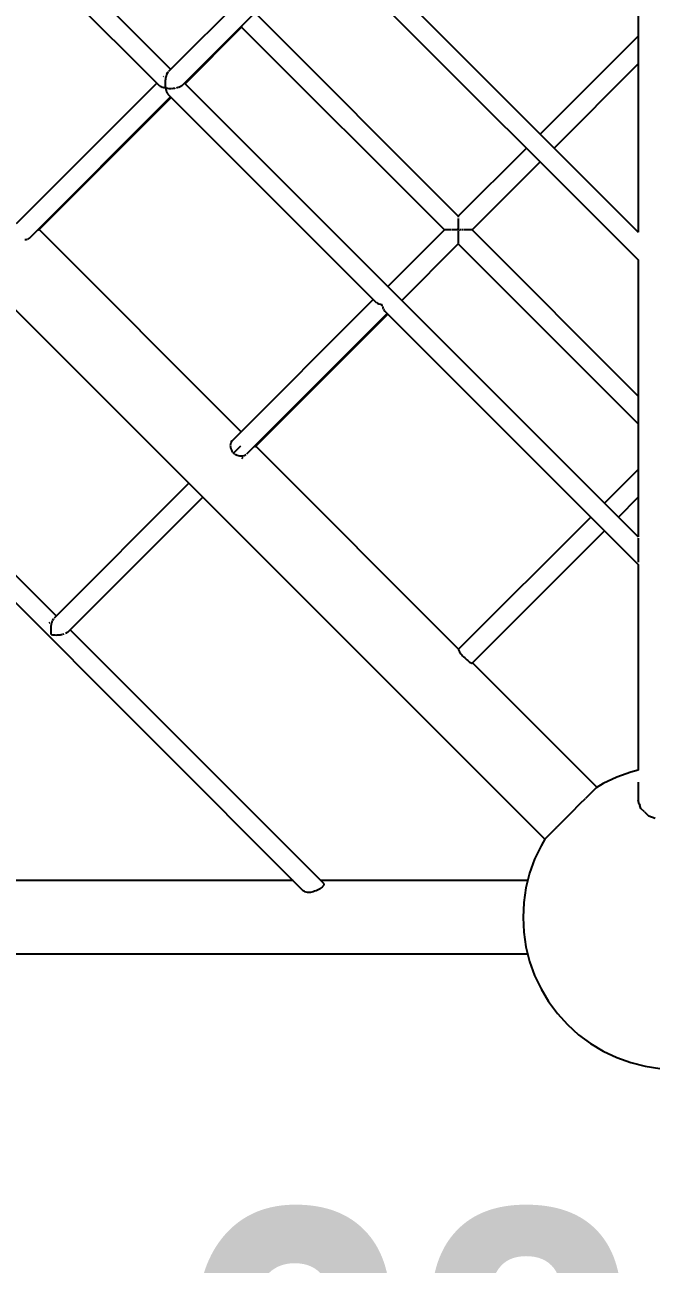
# Model space of a CAD drawing. Header units: millimetres. Extents: x -4086 to 3652, y -3941 to 3614.
# Drawn here: x -296 to 218, y -1878 to -869 of the extents above; entities that cross this region are included whole.
import ezdxf

# ---------------------------------------------------------------- set-up
doc = ezdxf.new("R2010")
doc.units = ezdxf.units.MM
doc.layers.add('DIKOM_ОБЪЕКТ', color=7, linetype='Continuous')
doc.layers.add('DIKOM_РАЗМЕР_ОБЪЕКТА', color=7, linetype='Continuous')
doc.styles.add('style1', font='arialbd.ttf', dxfattribs={"width": 0.8})
doc.dimstyles.new('1-50', dxfattribs={"dimtxt": 300, "dimasz": 200, "dimexe": 100, "dimexo": 0, "dimgap": 100, "dimtad": 1, "dimtxsty": 'style1', "dimcen": 200, "dimclrd": 7, "dimclre": 7, "dimclrt": 7, "dimadec": 1, "dimazin": 2, "dimtfac": 1, "dimtmove": 0, "dimatfit": 2, "dimfxl": 0, "dimlwd": 25, "dimlwe": 18, "dimarcsym": 0})

# ---------------------------------------------------------------- blocks, each defined once
blk = doc.blocks.new('*D3')
at = {"layer": 'Defpoints', "color": 0, "transparency": 16777216}
for p in [(2152.7, -1583.7), (-1685.1, -1589.6), (2152.7, -2240)]:
    blk.add_point(p, dxfattribs=at)
at = {"layer": 'DIKOM_РАЗМЕР_ОБЪЕКТА', "color": 7, "lineweight": 18, "transparency": 16777216}
for p, q in [((2152.7, -1583.7), (2152.7, -2340)), ((-1685.1, -1589.6), (-1685.1, -2340))]:
    blk.add_line(p, q, dxfattribs=at)
at = {"layer": 'DIKOM_РАЗМЕР_ОБЪЕКТА', "color": 7, "lineweight": 25, "transparency": 16777216}
blk.add_line((-1485.1, -2240), (1952.7, -2240), dxfattribs=at)
at = {"layer": 'DIKOM_РАЗМЕР_ОБЪЕКТА', "color": 7, "transparency": 16777216}
for points in [[(-1485.1, -2206.7), (-1485.1, -2273.3), (-1685.1, -2240)], [(1952.7, -2206.7), (1952.7, -2273.3), (2152.7, -2240)]]:
    blk.add_solid(points, dxfattribs=at)
at = {"layer": 'DIKOM_РАЗМЕР_ОБЪЕКТА', "color": 7, "transparency": 16777216, "insert": (206.3, -1986.7), "char_height": 300, "attachment_point": 5, "style": 'style1'}
blk.add_mtext('3850', dxfattribs=at)

msp = doc.modelspace()

# ---------------------------------------------------------------- linework, layer by layer
at = {"layer": 'DIKOM_ОБЪЕКТ', "color": 7, "linetype": 'Continuous'}
for p, q in [((127.928, -1532.051), (-1498.084, 94.03)), ((-341.796, -739.913), (-176.792, -904.924)), ((-353.075, -751.194), (-188.071, -916.205)), ((-353.075, -751.194), (-188.071, -916.205)), ((-178.302, -906.434), (-63.992, -792.096)), ((-41.464, -792.063), (203.994, -1037.533)), ((203.995, -793.589), (203.994, -1037.533)), ((-167.672, -918.302), (-52.743, -803.345)), ((-52.744, -803.345), (203.994, -1060.094)), ((-52.744, -803.345), (203.994, -1060.094)), ((-107.761, -859.271), (57.453, -1024.492)), ((-165.105, -916.612), (-119.041, -870.551)), ((-119.042, -869.66), (-119.042, -869.867)), ((-119.042, -870.086), (-119.042, -870.314)), ((-119.042, -870.551), (46.172, -1035.772)), ((-119.042, -870.551), (46.172, -1035.772)), ((124.206, -957.741), (203.995, -877.955)), ((124.206, -957.741), (203.995, -877.955)), ((-180.371, -908.504), (-180.563, -908.696)), ((-180.164, -908.297), (-180.371, -908.504)), ((-179.612, -907.745), (-180.164, -908.297)), ((-179.859, -908.601), (-179.999, -908.876)), ((-179.675, -908.239), (-179.859, -908.601)), ((-179.492, -907.875), (-179.675, -908.239)), ((-179.331, -907.645), (-179.487, -907.869)), ((-179.126, -907.349), (-179.331, -907.645)), ((-178.919, -907.052), (-179.126, -907.349)), ((-178.339, -906.471), (-178.515, -906.648)), ((135.486, -969.021), (203.995, -900.515)), ((-302.338, -1030.5), (-188.071, -916.205)), ((-188.071, -916.206), (-186.278, -917.998)), ((-188.071, -916.206), (-186.278, -917.998)), ((-186.083, -918.16), (-186.278, -917.999)), ((-185.562, -918.59), (-186.035, -918.2)), ((-185.307, -918.741), (-185.556, -918.595)), ((-184.645, -919.133), (-185.245, -918.778)), ((-182.623, -910.757), (-182.852, -910.986)), ((-181.322, -915.808), (-181.312, -916.357)), ((-181.299, -915.382), (-181.319, -915.798)), ((-181.312, -916.357), (-181.301, -916.925)), ((-181.301, -916.925), (-181.294, -917.342)), ((-181.272, -914.819), (-181.299, -915.382)), ((-181.295, -917.353), (-181.25, -917.889)), ((-181.246, -914.272), (-181.272, -914.819)), ((-181.25, -917.889), (-181.203, -918.451)), ((-181.197, -913.857), (-181.244, -914.262)), ((-181.203, -918.451), (-181.168, -918.861)), ((-181.134, -913.314), (-181.197, -913.857)), ((-181.072, -912.781), (-181.134, -913.314)), ((-180.995, -912.386), (-181.069, -912.77)), ((-180.898, -911.871), (-180.995, -912.386)), ((-180.801, -911.363), (-180.898, -911.871)), ((-180.702, -910.998), (-180.799, -911.354)), ((-180.572, -910.526), (-180.702, -910.998)), ((-180.443, -910.055), (-180.572, -910.526)), ((-180.32, -909.728), (-180.44, -910.046)), ((-180.161, -909.305), (-180.32, -909.728)), ((-180.003, -908.884), (-180.161, -909.305)), ((-168.269, -918.717), (-168.488, -918.869)), ((-167.67, -918.3), (-168.198, -918.667)), ((-165.543, -916.173), (203.993, -1285.725)), ((-290.324, -1040.984), (-176.822, -927.454)), ((-284, -1035.502), (-176.385, -927.892)), ((-184.343, -919.266), (-184.637, -919.138)), ((-183.553, -919.61), (-184.266, -919.3)), ((-183.209, -919.724), (-183.543, -919.616)), ((-182.31, -920.011), (-183.12, -919.752)), ((-181.931, -920.101), (-182.296, -920.02)), ((-180.942, -920.324), (-181.833, -920.124)), ((-181.172, -918.873), (-181.091, -919.384)), ((-181.091, -919.385), (-181.004, -919.928)), ((-181.004, -919.928), (-180.941, -920.323)), ((-180.942, -920.324), (-180.833, -920.807)), ((-180.548, -920.386), (-180.941, -920.323)), ((-180.834, -920.807), (-180.719, -921.314)), ((-180.719, -921.314), (-180.638, -921.679)), ((-180.629, -921.691), (-180.489, -922.127)), ((-180.489, -922.127), (-180.341, -922.593)), ((-179.492, -920.554), (-180.43, -920.404)), ((-180.341, -922.593), (-180.234, -922.925)), ((-180.228, -922.936), (-180.063, -923.316)), ((-180.063, -923.316), (-179.883, -923.728)), ((-179.883, -923.728), (-179.756, -924.019)), ((-179.751, -924.027), (-179.562, -924.346)), ((-179.562, -924.346), (-179.358, -924.693)), ((-179.072, -920.585), (-179.479, -920.55)), ((-179.358, -924.693), (-179.213, -924.938)), ((-179.208, -924.944), (-179.001, -925.194)), ((-179.001, -925.194), (-178.775, -925.468)), ((-177.971, -920.678), (-178.951, -920.595)), ((-178.775, -925.468), (-178.617, -925.661)), ((-178.617, -925.661), (-176.822, -927.454)), ((-178.617, -925.661), (-176.822, -927.454)), ((-177.547, -920.683), (-177.961, -920.675)), ((-176.427, -920.703), (-177.421, -920.685)), ((-176.822, -927.454), (-10.026, -1094.258)), ((-176.822, -927.454), (-10.026, -1094.258)), ((-176.006, -920.681), (-176.416, -920.702)), ((-174.891, -920.627), (-175.879, -920.675)), ((-174.483, -920.578), (-174.882, -920.625)), ((-173.4, -920.452), (-174.356, -920.564)), ((-173.012, -920.378), (-173.389, -920.45)), ((-171.625, -920.085), (-171.973, -920.18)), ((-170.674, -919.824), (-171.512, -920.054)), ((-170.355, -919.704), (-170.666, -919.821)), ((-169.503, -919.384), (-170.252, -919.666)), ((-169.227, -919.244), (-169.495, -919.38)), ((-168.495, -918.873), (-169.137, -919.198)), ((-168.425, -919.055), (-168.62, -919.25)), ((57.453, -1024.492), (112.925, -969.021)), ((57.453, -1024.492), (112.925, -969.021)), ((-290.324, -1040.984), (-228.783, -979.428)), ((68.733, -1035.773), (124.205, -980.302)), ((57.453, -1024.657), (57.453, -1024.916)), ((57.453, -1025.056), (57.453, -1025.484)), ((57.453, -1026.559), (57.453, -1027.29)), ((57.453, -1027.29), (57.453, -1027.502)), ((57.453, -1027.629), (57.453, -1028.489)), ((57.453, -1028.489), (57.453, -1028.738)), ((57.453, -1028.881), (57.453, -1029.851)), ((-284.822, -1035.48), (-284.567, -1035.568)), ((-284.566, -1035.569), (-284.223, -1035.599)), ((-284.222, -1035.599), (-284, -1035.502)), ((-284, -1035.502), (-119.418, -1200.091)), ((-119.418, -1200.091), (-284, -1035.502)), ((0.11, -1081.833), (46.172, -1035.772)), ((0.11, -1081.833), (46.172, -1035.772)), ((46.673, -1035.772), (46.374, -1035.772)), ((47.289, -1035.772), (46.798, -1035.772)), ((48.132, -1035.772), (47.46, -1035.772)), ((49.183, -1035.772), (48.345, -1035.772)), ((50.419, -1035.772), (49.433, -1035.772)), ((51.812, -1035.772), (50.701, -1035.772)), ((53.331, -1035.772), (52.118, -1035.772)), ((54.941, -1035.772), (53.655, -1035.772)), ((56.608, -1035.772), (55.276, -1035.772)), ((56.778, -1035.604), (56.609, -1035.772)), ((57.452, -1034.93), (56.778, -1035.604)), ((57.142, -1035.408), (57.5, -1036.326)), ((57.452, -1033.43), (57.453, -1034.595)), ((57.452, -1036.781), (57.452, -1037.95)), ((57.452, -1037.95), (57.452, -1038.282)), ((57.452, -1038.442), (57.452, -1039.573)), ((57.452, -1039.573), (57.452, -1039.893)), ((57.453, -1029.851), (57.453, -1030.132)), ((57.453, -1030.286), (57.453, -1031.345)), ((57.453, -1031.345), (57.453, -1031.65)), ((57.453, -1031.813), (57.453, -1032.938)), ((57.453, -1032.938), (57.453, -1033.262)), ((57.453, -1034.595), (57.453, -1034.929)), ((58.296, -1035.771), (57.538, -1035.014)), ((58.15, -1035.917), (57.621, -1036.447)), ((59.962, -1035.772), (58.628, -1035.772)), ((61.573, -1035.772), (60.283, -1035.772)), ((63.092, -1035.772), (61.875, -1035.772)), ((64.485, -1035.772), (63.369, -1035.772)), ((65.722, -1035.772), (64.73, -1035.772)), ((66.772, -1035.773), (65.929, -1035.772)), ((67.615, -1035.772), (66.939, -1035.773)), ((68.231, -1035.772), (67.737, -1035.772)), ((68.607, -1035.772), (68.305, -1035.772)), ((68.733, -1035.773), (203.994, -1171.039)), ((-294.576, -1043.756), (-295.602, -1043.868)), ((-293.566, -1043.479), (-294.539, -1043.747)), ((-292.787, -1043.115), (-293.532, -1043.462)), ((-292.606, -1043.024), (-291.806, -1042.466)), ((-291.804, -1042.463), (-290.324, -1040.984)), ((-291.445, -1042.105), (-290.812, -1041.472)), ((-291.09, -1041.749), (-290.324, -1040.984)), ((11.39, -1093.113), (57.452, -1047.052)), ((57.452, -1040.043), (57.452, -1041.111)), ((57.452, -1041.111), (57.452, -1041.413)), ((57.452, -1041.55), (57.452, -1042.529)), ((57.452, -1042.529), (57.452, -1042.805)), ((57.452, -1042.927), (57.452, -1043.797)), ((57.452, -1043.797), (57.452, -1044.041)), ((57.452, -1044.145), (57.452, -1044.885)), ((57.452, -1044.885), (57.452, -1045.092)), ((57.452, -1045.174), (57.452, -1045.769)), ((57.452, -1045.995), (57.452, -1046.43)), ((57.452, -1046.588), (57.452, -1046.852)), ((57.452, -1047.052), (203.994, -1193.6)), ((57.452, -1047.052), (203.994, -1193.6)), ((203.994, -1060.094), (203.993, -1285.725)), ((-126.799, -1207.474), (-11.818, -1092.466)), ((-9.912, -1094.353), (-9.321, -1094.84)), ((-9.161, -1094.94), (-8.404, -1095.386)), ((-8.216, -1095.471), (-7.309, -1095.867)), ((-7.099, -1095.938), (-6.063, -1096.269)), ((-6.042, -1096.282), (-5.834, -1096.329)), ((-5.834, -1096.328), (-4.699, -1096.581)), ((-4.433, -1097.73), (-4.687, -1096.594)), ((-4.388, -1097.937), (-4.434, -1097.73)), ((-4.376, -1097.952), (-4.041, -1098.997)), ((-4.041, -1098.997), (-3.981, -1099.186)), ((-3.975, -1099.196), (-3.576, -1100.114)), ((-3.498, -1100.288), (-3.042, -1101.06)), ((-114.071, -1217.244), (-0.569, -1103.715)), ((-107.506, -1212.003), (0.109, -1104.393)), ((-2.955, -1101.204), (-2.454, -1101.811)), ((-2.363, -1101.922), (203.993, -1308.286)), ((-2.363, -1101.922), (203.993, -1308.286)), ((-435.001, -1185.207), (-269.997, -1350.218)), ((-446.281, -1196.487), (-68.768, -1574.017)), ((-446.281, -1196.487), (-68.768, -1574.017)), ((-128.104, -1210.36), (-128.208, -1211.313)), ((-128.203, -1211.427), (-128.158, -1212.41)), ((-127.843, -1209.344), (-128.092, -1210.248)), ((-127.427, -1208.407), (-127.815, -1209.238)), ((-126.873, -1207.58), (-127.381, -1208.308)), ((-126.888, -1207.564), (-127.352, -1208.027)), ((-128.136, -1212.524), (-127.944, -1213.515)), ((-127.906, -1213.626), (-127.572, -1214.602)), ((-127.518, -1214.709), (-127.048, -1215.648)), ((-126.98, -1215.747), (-126.385, -1216.628)), ((-126.305, -1216.719), (-125.598, -1217.522)), ((-125.598, -1217.523), (-119.696, -1211.619)), ((-125.598, -1217.523), (-119.696, -1211.619)), ((-124.704, -1218.309), (-125.506, -1217.602)), ((-123.723, -1218.973), (-124.603, -1218.377)), ((-122.677, -1219.496), (-123.616, -1219.026)), ((-121.59, -1219.869), (-122.566, -1219.534)), ((-120.486, -1220.082), (-121.477, -1219.891)), ((-119.389, -1220.132), (-120.373, -1220.088)), ((-118.324, -1220.017), (-119.279, -1220.121)), ((-117.964, -1221.138), (-119.168, -1222.342)), ((-117.316, -1219.74), (-118.219, -1219.988)), ((-116.383, -1219.305), (-117.217, -1219.694)), ((-116.242, -1219.415), (-116.387, -1219.56)), ((-115.597, -1218.757), (-116.297, -1219.245)), ((-114.836, -1218.009), (-114.071, -1217.244)), ((-108.53, -1211.911), (-108.073, -1212.069)), ((-107.935, -1212.081), (-107.729, -1212.1)), ((-107.728, -1212.1), (-107.506, -1212.003)), ((-107.506, -1212.003), (57.708, -1377.225)), ((57.708, -1377.225), (-107.506, -1212.003)), ((176.603, -1258.334), (203.994, -1230.945)), ((176.603, -1258.334), (203.994, -1230.945)), ((-271.508, -1351.728), (-161.945, -1242.166)), ((-260.878, -1363.596), (-150.696, -1253.416)), ((187.883, -1269.614), (203.994, -1253.505)), ((57.708, -1377.225), (165.323, -1269.614)), ((57.708, -1377.225), (165.323, -1269.614)), ((68.988, -1388.504), (176.602, -1280.894)), ((203.993, -1286.843), (203.993, -1306.326)), ((203.993, -1308.286), (203.992, -1475.921)), ((-272.144, -1352.372), (-272.603, -1353.033)), ((-275.328, -1355.548), (-275.926, -1356.147)), ((-274.528, -1361.124), (-274.505, -1362.394)), ((-274.515, -1360.851), (-274.526, -1361.09)), ((-274.454, -1359.594), (-274.515, -1360.851)), ((-274.505, -1362.394), (-274.501, -1362.633)), ((-274.503, -1362.663), (-274.395, -1363.918)), ((-274.423, -1359.323), (-274.45, -1359.555)), ((-274.282, -1358.106), (-274.423, -1359.323)), ((-274.233, -1357.842), (-274.275, -1358.063)), ((-274.015, -1356.692), (-274.233, -1357.842)), ((-273.948, -1356.443), (-274.005, -1356.648)), ((-273.659, -1355.384), (-273.948, -1356.443)), ((-273.222, -1354.212), (-273.576, -1355.156)), ((-272.714, -1353.202), (-273.124, -1354.011)), ((-258.749, -1361.466), (-52.431, -1567.793)), ((-274.395, -1363.918), (-274.375, -1364.153)), ((-274.38, -1364.175), (-274.184, -1365.39)), ((-274.184, -1365.39), (-274.147, -1365.617)), ((-273.921, -1365.653), (-274.147, -1365.617)), ((-272.699, -1365.85), (-273.921, -1365.653)), ((-272.451, -1365.864), (-272.684, -1365.845)), ((-271.178, -1365.972), (-272.451, -1365.864)), ((-270.929, -1365.975), (-271.161, -1365.97)), ((-269.634, -1365.998), (-270.929, -1365.975)), ((-269.387, -1365.984), (-269.611, -1365.995)), ((-268.098, -1365.922), (-269.387, -1365.984)), ((-267.86, -1365.893), (-268.071, -1365.918)), ((-266.606, -1365.747), (-267.86, -1365.893)), ((-266.38, -1365.704), (-266.575, -1365.741)), ((-265.189, -1365.478), (-266.38, -1365.704)), ((-263.88, -1365.119), (-264.981, -1365.42)), ((-261.701, -1364.168), (-262.549, -1364.598)), ((-260.878, -1363.596), (-261.57, -1364.076)), ((57.61, -1377.449), (57.641, -1377.792)), ((57.642, -1377.793), (57.799, -1378.249)), ((57.801, -1378.251), (58.082, -1378.81)), ((58.083, -1378.812), (58.482, -1379.462)), ((58.483, -1379.463), (58.99, -1380.189)), ((58.992, -1380.191), (59.596, -1380.976)), ((59.599, -1380.978), (60.286, -1381.805)), ((60.288, -1381.808), (61.044, -1382.658)), ((61.046, -1382.66), (61.854, -1383.516)), ((61.856, -1383.518), (62.697, -1384.358)), ((62.699, -1384.361), (63.554, -1385.168)), ((63.556, -1385.17), (64.407, -1385.927)), ((64.41, -1385.928), (65.236, -1386.616)), ((65.238, -1386.617), (66.023, -1387.222)), ((66.025, -1387.224), (66.751, -1387.73)), ((66.753, -1387.732), (67.402, -1388.13)), ((67.404, -1388.132), (67.962, -1388.412)), ((67.964, -1388.413), (68.42, -1388.571)), ((68.422, -1388.571), (68.764, -1388.602)), ((68.988, -1388.504), (170.23, -1489.752)), ((170.23, -1489.752), (68.988, -1388.504)), ((186.593, -1481.505), (175.625, -1486.692)), ((198.017, -1477.417), (186.593, -1481.505)), ((203.992, -1475.921), (198.017, -1477.417)), ((168.745, -1491.236), (164.036, -1495.947)), ((170.23, -1489.752), (168.745, -1491.236)), ((175.625, -1486.692), (169.798, -1490.184)), ((170.23, -1489.752), (169.798, -1490.184)), ((203.992, -1485.611), (203.992, -1500.396)), ((156.864, -1503.117), (149.078, -1510.901)), ((160.45, -1499.531), (156.864, -1503.117)), ((160.831, -1499.136), (160.45, -1499.53)), ((160.829, -1499.137), (160.977, -1499.004)), ((164.036, -1495.947), (160.977, -1499.004)), ((204.891, -1503.256), (203.992, -1500.396)), ((204.89, -1503.255), (205.327, -1504.571)), ((149.078, -1510.901), (141.293, -1518.686)), ((205.563, -1505.391), (205.327, -1504.571)), ((206.092, -1507.08), (205.592, -1505.488)), ((209.088, -1509.849), (206.092, -1507.08)), ((209.075, -1509.837), (209.664, -1510.366)), ((209.664, -1510.366), (210.901, -1511.475)), ((211.357, -1511.946), (210.901, -1511.475)), ((212.752, -1513.236), (211.35, -1511.94)), ((217.737, -1515.222), (212.752, -1513.236)), ((137.182, -1522.798), (134.123, -1525.857)), ((137.313, -1522.653), (137.703, -1522.277)), ((141.293, -1518.686), (137.703, -1522.277)), ((128.363, -1531.616), (124.869, -1537.446)), ((129.413, -1530.566), (127.928, -1532.051)), ((127.928, -1532.051), (128.363, -1531.617)), ((132.196, -1527.784), (129.413, -1530.566)), ((134.123, -1525.857), (132.208, -1527.772)), ((124.869, -1537.446), (119.681, -1548.414)), ((119.681, -1548.414), (115.593, -1559.837)), ((115.593, -1559.837), (112.645, -1571.607)), ((-76.973, -1565.811), (-302.57, -1565.806)), ((-68.236, -1574.423), (-68.759, -1574.023)), ((-67.916, -1574.572), (-68.222, -1574.43)), ((-67.41, -1574.873), (-67.916, -1574.572)), ((-66.392, -1575.275), (-67.392, -1574.88)), ((-60.761, -1574.865), (-61.858, -1575.263)), ((-60.2, -1574.572), (-60.744, -1574.857)), ((-59.597, -1574.418), (-60.199, -1574.572)), ((-58.339, -1574.009), (-59.578, -1574.412)), ((-57.134, -1573.528), (-58.321, -1574.002)), ((-56.008, -1572.987), (-57.117, -1573.521)), ((-54.986, -1572.396), (-55.993, -1572.979)), ((-54.094, -1571.77), (-54.974, -1572.388)), ((114.095, -1565.815), (-54.413, -1565.811)), ((-53.348, -1571.122), (-54.083, -1571.761)), ((-52.768, -1570.468), (-53.341, -1571.113)), ((-52.364, -1569.82), (-52.762, -1570.459)), ((-52.227, -1569.428), (-52.361, -1569.811)), ((-52.286, -1568.065), (-52.122, -1568.597)), ((-52.146, -1569.195), (-52.227, -1569.428)), ((-52.12, -1568.605), (-52.146, -1569.186)), ((112.645, -1571.607), (110.864, -1583.608)), ((-65.306, -1575.519), (-66.374, -1575.279)), ((-64.173, -1575.6), (-65.287, -1575.52)), ((-63.021, -1575.517), (-64.154, -1575.598)), ((-61.875, -1575.269), (-63.003, -1575.512)), ((110.864, -1583.608), (110.268, -1595.727)), ((110.268, -1595.727), (110.864, -1607.845)), ((110.864, -1607.845), (112.643, -1619.847)), ((112.643, -1619.847), (115.591, -1631.616)), ((114.094, -1625.638), (-663.938, -1625.621)), ((115.591, -1631.616), (119.678, -1643.04)), ((119.678, -1643.04), (124.865, -1654.008)), ((124.865, -1654.008), (131.103, -1664.415)), ((131.103, -1664.415), (138.331, -1674.16)), ((138.331, -1674.16), (146.479, -1683.151)), ((146.479, -1683.151), (155.468, -1691.299)), ((155.468, -1691.299), (165.214, -1698.527)), ((165.214, -1698.527), (175.62, -1704.765)), ((175.62, -1704.765), (186.588, -1709.952)), ((186.588, -1709.952), (198.012, -1714.04)), ((198.012, -1714.04), (209.781, -1716.989)), ((209.781, -1716.989), (221.783, -1718.769))]:
    msp.add_line(p, q, dxfattribs=at)

# ---------------------------------------------------------------- dimensions: what is measured, and where the dimension line sits
at = {"layer": 'DIKOM_РАЗМЕР_ОБЪЕКТА'}
dim = msp.add_linear_dim(base=(2152.673, -2240), p1=(-1685.103, -1589.628), p2=(2152.673, -1583.653), text='3850', dimstyle='1-50', dxfattribs=at)
dim.commit()
dim.dimension.update_dxf_attribs({"geometry": '*D3', "text_midpoint": (206.311, -2240), "dimtype": 160})

doc.saveas('drawing.dxf')
